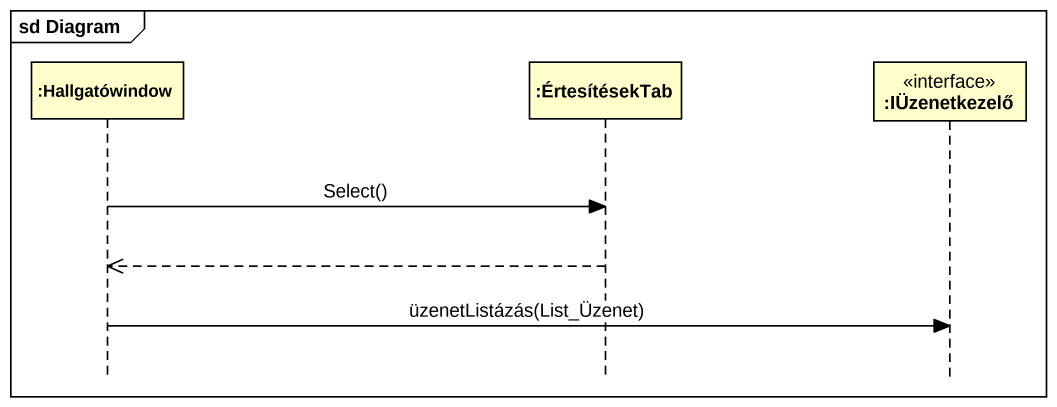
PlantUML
@startuml
mainframe sd Diagram
hide footbox
participant ":Hallgatówindow" as Hallgatówindow
participant ":ÉrtesítésekTab" as ÉrtesítésekTab
participant ":IÜzenetkezelő" as IÜzenetkezelő <<interface>>

Hallgatówindow -> ÉrtesítésekTab : Select()
ÉrtesítésekTab -->> Hallgatówindow
Hallgatówindow -> IÜzenetkezelő : üzenetListázás(List_Üzenet)
@enduml
